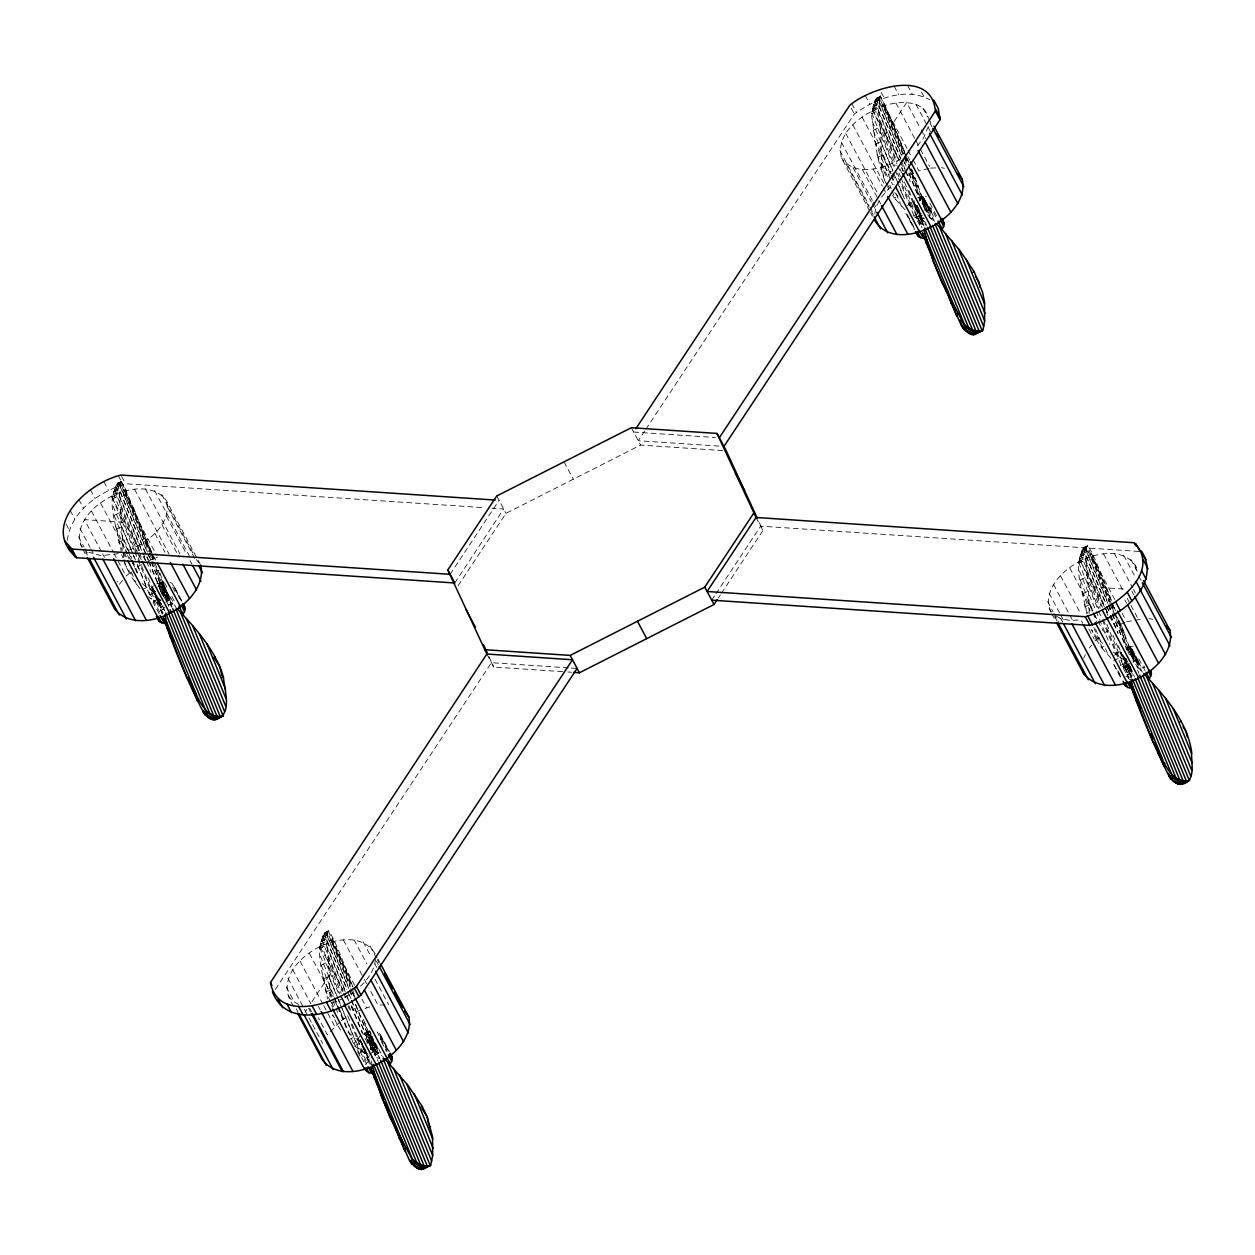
<?xml version="1.0" encoding="UTF-8"?>
<svg xmlns="http://www.w3.org/2000/svg" width="1255" height="1255" viewBox="0 0 1255 1255"><rect width="100%" height="100%" fill="white"/><g stroke="black" fill="none" stroke-linecap="round" stroke-linejoin="round"><path stroke-width="0.75" stroke-dasharray="5 3.75" d="M165.911 602.431L167.072 600.643L167.511 594.054L159.526 571.935M369.001 1054.122L373.88 1051.721L374.21 1050.357L374.649 1043.768L372.139 1036.693L368.923 1037.493L366.946 1043.438M911.585 169.033L925.986 207.201L926.582 212.111L910.032 171.872M123.696 557.596L119.476 495.364L121.343 481.089L153.126 555.651M330.002 996.988C329.971 945.25 314.315 885.104 352.859 986.916C344.78 968.64 337.673 947.274 325.218 932.402C312.401 952.216 325.108 977.802 327.445 998.996M366.868 1053.478L359.934 1040.458L367.213 1054.326L366.899 1052.474M370.696 1035.202C372.343 1040.709 383.089 1049.619 374.429 1054.169L367.511 1041.148C374.586 1038.23 368.86 1030.684 363.464 1035.359M886.799 184.909L884.524 180.124L881.92 168.766L880.649 132.261L878.563 110.33L880.43 96.055L892.556 122.551L908.008 161.173M1089.167 613.491C1089.403 563.15 1072.664 497.608 1111.899 601.741C1103.82 583.402 1096.713 562.224 1084.257 547.227C1071.08 568.154 1084.697 595.043 1087.348 617.24M372.139 1036.693L370.241 1048.835L373.88 1051.721L364.876 1034.669M924.025 205.883L924.104 201.93L922.08 202.275L919.491 197.412L926.331 196.549M1131.1 655.471L1131.179 651.518L1127.947 652.318M121.186 552.702C120.182 532.795 101.028 496.007 121.594 481.12M884.524 180.124L877.637 157.408L871.598 115.429L874.908 100.933L877.182 97.639L880.43 96.055M67.362 540.34C70.751 510.989 99.443 491.976 125.5 483.74L484.195 507.695M81.92 547.478C65.229 509.499 142.129 468.335 166.24 500.368L197.208 558.616M128.324 550.459C147.714 542.599 172.421 524.072 166.24 500.368M869.699 210.981L841.462 157.863C835.155 132.057 863.252 113.295 884.32 105.718C898.753 100.902 923.664 99.318 928.386 117.845M874.798 213.962L875.974 207.295L880.383 198.541M924.653 218.276C918.754 219.28 912.212 204.926 914.299 200.8M928.292 126.52L923.288 138.599L916.228 147.18M921.954 203.498C927.931 200.376 922.394 194.133 917.672 197.929M923.696 206.761L928.888 216.519C936.591 211.373 924.966 203.31 923.962 197.663M1050.968 612.22C1033.226 573.08 1119.115 528.465 1138.018 570.241M380.469 1039.956L380.61 1035.061L377.175 1031.939L388.548 1053.322M293.874 1006.29C261.416 964.436 356.075 911.773 376.971 957.141M375.496 959.479C374.319 970.617 367.433 980.312 359.024 987.371M1130.724 667.629L1126.676 669.605L1123.382 667.582L1125.97 658.263L1127.931 663.048M163.746 596.862L165.017 586.979L161.785 587.779L160.624 591.011M158.365 598.51L157.204 603.043L161.126 600.204M364.797 1050.749L364.342 1052.741L365.221 1052.004M163.715 596.298L155.84 566.946M373.049 1052.129L370.445 1047.235L370.978 1045.556L364.217 1020.692M918.895 208.675L916.291 217.994L920.213 215.154M155.683 591.513L152.639 590.446L153.345 586.462M162.538 595.011L159.95 590.132C165.864 587.92 162.585 580.343 157.032 583.81M154.412 591.434L161.33 604.455L159.181 602.635L160.263 599.482M161.205 589.223L168.139 602.243C172.076 600.063 169.739 594.494 165.425 596.36L158.491 583.34M1128.998 654.859C1134.912 652.647 1131.649 645.07 1126.096 648.537L1128.684 653.416M1137.187 666.985C1142.081 663.942 1137.234 658.608 1133.014 661.558M914.409 216.864L919.601 220.017L921.515 215.044L922.472 215.499M1126.676 669.605L1128.59 664.632M157.785 587.324L159.903 583.136L166.821 596.156M1083.661 658.216L1085.434 654.718M360.624 1035.548L354.051 1043.266L364.562 1063.001M365.44 1064.648L371.998 1056.945M450.137 574.304L499.066 500.321M454.749 582.995L503.679 508.997L491.991 508.212M458.122 585.724L505.985 513.342L640.583 445.07L726.237 450.796M275.394 989.411L491.458 662.703L569.331 667.911M644.756 430.92L638.277 440.725L720.041 446.184M645.839 429.288L854.341 114.032C875.08 98.988 905.31 86.564 929.751 99.725M305.043 1012.173L306.926 1009.349M311.946 1001.757L330.865 973.143M884.524 136.011L906.675 102.534L920.339 128.23M711.711 600.157L714.895 595.325M715.962 593.725L760.64 526.159L1138.834 551.431M718.268 598.07L720.401 594.854M721.468 593.239L762.946 530.504L758.161 520.103M122.551 580.438L119.021 584.736L117.201 581.3M881.559 197.113L887.442 189.96L894.015 184.375M919.146 201.129L922.488 197.051L929.422 210.071M1089.262 648.035L1091.599 645.18M153.487 585.85L148.357 590.854L159.73 612.236L164.86 607.232M907.443 205.804L912.573 200.8L923.962 222.182L921.06 224.567L909.687 203.169M928.747 210.526L930.99 207.891L937.124 219.405M1114.534 655.392L1119.664 650.388L1131.037 671.77L1125.908 676.774M1132.936 662.483L1138.065 657.479L1145.062 670.641M340.011 1021.821L327.335 1034.763L318.237 1017.617M1123.382 667.582L1127.288 664.742M130.034 572.798L126.08 576.155L114.236 553.879M1095.129 640.897L1100.4 636.426M370.57 1049.619L376.798 1045.274M341.36 1020.723L347.149 1016.707M141.439 564.609L135.289 568.342L132.559 563.197M900.886 158.726C883.944 168.892 854.875 177.394 841.462 157.863M1108.573 609.663L1113.185 606.855M1104.353 633.069L1110.487 629.351M344.545 997.411L352.31 992.878L354.13 996.297M876.461 98.282L880.681 96.086M875.692 99.412L879.975 97.31M874.908 100.933L879.833 98.47L907.083 164.703M874.123 102.816L879.551 100.149M873.386 104.949L879.363 102.016M872.915 106.534L879.143 103.475M872.711 107.224L879.049 104.118M872.162 109.53L878.861 106.251M877.182 97.639L878.406 97.796L883.128 105.593L884.869 104.745M871.77 111.742L878.626 108.385M871.582 113.734L878.563 110.33M117.374 483.332L121.17 481.418M116.605 484.461L120.888 482.359M115.821 485.983L120.747 483.52L148.733 551.541M115.036 487.866L120.464 485.199M114.299 489.983L120.276 487.066M113.829 491.584L120.056 488.524M113.625 492.274L119.962 489.168M883.128 105.593L887.693 113.923L888.65 113.452M113.076 494.58L119.79 491.191L147.996 559.746M118.096 482.689L119.319 482.846L124.041 490.642L125.782 489.795M112.683 496.792L119.539 493.435M112.495 498.784L119.476 495.364M873.245 130.332L880.084 126.975M904.824 152.153L892.556 122.551M124.041 490.642L128.606 498.972L129.563 498.502M114.158 515.381L120.998 512.024M151.228 552.843L133.469 507.6M875.19 144.372L880.994 141.517M116.103 529.422L121.908 526.567M877.637 157.408L881.355 155.589M118.55 542.458L122.268 540.638M880.712 169.362L881.92 168.766M909.138 173.3L920.26 200.361L912.495 174.21L913.467 173.739M154.365 558.789L153.408 559.259L151.761 554.443M916.181 185.928L917.907 185.081M892.587 195.247L894.344 198.023L896.823 196.8M124.135 559.495L125.437 565.174L129.987 574.743L131.195 574.147L125.437 565.174L123.539 559.793M157.095 570.978L158.82 570.131M919.68 198.117L922.268 196.847M142.568 589.505L146.913 587.371L156.53 594.243M160.593 583.167L163.181 581.896M924.151 210.213L926.598 209.02M913.013 216.095L918.676 213.319M917.782 216.942L921.437 215.154L922.754 224.159L920.15 225.429L917.782 216.942L923.586 220.472L925.547 225.225M154.255 592.846L147.415 596.203L151.4 599.153L137.438 565.252M919.601 220.017L923.649 218.041M163.856 595.858L167.511 594.054M158.177 599.059L153.926 601.145L160.514 605.067L161.22 603.326L159.354 598.761M162.224 614.181L158.695 601.992L162.35 600.188M168.798 604.628L172.092 603.012L174.68 605.883M161.064 610.479L163.668 609.208L163.417 607.608L164.907 611.216M1084.257 547.227L1087.756 545.674M1083.536 547.886L1087.332 545.956L1110.455 601.82M1082.767 549L1087.05 546.898M1081.983 550.521L1086.908 548.059L1109.012 601.757M1081.198 552.404L1086.626 549.737M1080.461 554.537L1086.438 551.604M1079.99 556.122L1086.218 553.063M1079.786 556.812L1086.124 553.706M1079.237 559.118L1085.936 555.84M1090.203 555.181L1091.944 554.334M1078.845 561.33L1085.701 557.973M325.218 932.402L328.716 930.834M1078.657 563.322L1085.638 559.918M324.512 933.045L328.308 931.132M323.743 934.159L328.026 932.073M322.959 935.697L327.884 933.218L349.972 986.932M322.159 937.579L327.602 934.912M321.421 939.697L327.398 936.779M320.966 941.281L327.194 938.238M320.762 941.987L327.1 938.866M1094.768 563.511L1095.741 563.04M320.213 944.293L326.912 940.999M331.179 940.356L332.904 939.509M319.821 946.505L326.661 943.148M319.633 948.498L326.614 945.078M1080.32 579.92L1087.159 576.563M335.744 948.686L336.701 948.215M321.296 965.079L328.135 961.738M1082.265 593.96L1088.069 591.105M323.225 979.12L329.045 976.28M1084.712 606.996L1088.43 605.177M325.673 992.172L329.406 990.336M1112.495 613.868L1127.351 649.949L1119.57 623.798L1120.542 623.327L1133.061 656.789L1133.673 661.699L1109.749 603.545M1097.356 638.685L1091.599 629.712L1096.148 639.281L1097.356 638.685L1102.831 643.407M1123.256 635.516L1124.982 634.669M1096.148 639.281L1101.419 647.611L1103.898 646.388M1126.755 647.706L1129.343 646.435M1113.577 660.742L1120.417 657.4L1129.265 663.66M348.247 1039.924L354.051 1037.069L361.377 1042.56L356.247 1045.086M367.715 1032.881L370.319 1031.61L371.543 1034.999M1120.088 665.683L1127.178 662.216L1125.61 658.546M1128.386 678.735L1124.857 666.531L1128.512 664.742L1130.598 677.418M1127.241 675.017L1129.829 673.747M370.978 1045.556L374.649 1043.768M354.538 1045.917L361.064 1050.843L363.903 1049.462M374.288 1055.141L379.23 1052.725L381.818 1055.596M369.362 1063.895L368.201 1060.193L370.805 1058.922L371.935 1064.428M370.398 1048.396L374.665 1047.078L377.614 1048.239M912.338 173.567L907.396 175.622L904.667 170.476M147.698 561.126L157.581 557.032M163.166 605.898L160.028 606.84L164.734 610.495L160.734 602.949M1124.998 622.449L1115.099 626.543L1109.624 616.268M919.774 225.288L915.397 217.052L922.519 214.872M156.828 583.873L163.95 581.677L167.448 588.266M168.217 605.271L175.324 603.075M367.542 1032.175L363.966 1033.587L375.339 1054.984L378.916 1053.557L367.542 1032.175L371.088 1031.39M331.508 1003.169L341.438 999.231M369.786 1006.871L354.914 1012.158L351.274 1005.302M369.582 1055.91L367.166 1056.553L370.962 1059.628M928.857 168.499L918.942 170.837L912.573 158.836M931.461 211.42L928.841 209.962L926.049 210.354L919.115 197.333M118.409 553.675L101.028 555.698L88.885 552.294M1126.645 621.758L1143.587 618.809M159.15 613.711L153.032 602.18L159.871 601.333M1133.406 646.152L1126.566 647L1137.94 668.397L1144.78 667.534L1143.023 664.24M1122.488 666.64L1126.033 665.872L1132.528 678.092M930.504 168.107L935.901 167.872M359.981 1056.208L357.361 1051.282L363.448 1051.816L369.566 1063.33M385.128 1004.926L378.022 1005.082L368.907 987.952M633.665 432.049L715.413 437.509M123.163 522.206L84.414 519.617L101.718 552.184M1092.226 586.948L1127.1 589.27M1128.622 668.209L1128.606 665.307L1121.672 652.286L1121.311 654.341L1128.622 668.209L1131.649 669.276M571.276 668.037L577.112 668.429M486.846 654.028L493.764 667.048L565.801 671.864M567.746 671.99L571.637 672.241M376.547 1057.698L379.873 1058.436L377.331 1052.255L371.919 1050.686M941.297 167.637L944.388 168.248M913.766 203.859L916.37 205.318L920.699 213.444M1148.984 618.574L1152.702 619.295M1056.522 616.236L1060.804 618.621L1070.076 620.425L1080.869 619.954L1082.688 623.39M929.28 217.492L933.767 220.849M168.75 606.385L166.774 601.584L172.092 603.012M377.331 1052.255L379.23 1052.725M1121.311 654.341L1123.46 656.161M1132.198 671.519L1129.343 670.437L1126.206 671.378L1133.281 676.398L1130.661 670.06L1124.857 666.531M1130.661 670.06L1132.026 670.609M877.841 97.466L901.717 155.259M1084.916 547.055L1108.055 603.043M118.754 482.516L150.788 560.154M361.064 1050.843L367.652 1054.78M170.053 582.226L172.17 583.512L181.802 601.6M917.06 205.365L919.993 212.534L906 202.322M298.596 1004.502L291.709 1000.313L287.489 994.289M926.614 225.555L925.123 221.931L922.268 220.849L919.115 221.79L923.821 225.461L918.958 216.284M1113.091 651.91L1120.417 657.4M158.695 601.992L161.315 603.796L163.84 609.914M142.286 583.544L146.913 587.371M347.964 1032.065L354.051 1037.069M905.106 209.805L894.344 198.023M1110.957 658.232L1101.419 647.611M894.58 192.627L898.062 196.204M1138.254 667.55L1140.858 670.437M139.964 588.815L129.987 574.743M1049.149 608.785L1051.408 611.718M196.345 559.62L198.604 562.554M80.1 544.058L82.359 546.992M886.438 183.12L890.281 189.097L889.073 189.693L887.567 186.509M334.489 1017.883L332.575 1014.887L337.124 1024.441M338.003 1025.837L342.38 1032.787M921.499 92.086L923.806 96.415M923.084 108.307L927.633 116.872M928.559 118.582L932.198 125.437M930.081 123.225L931.9 126.661M907.585 85.481L912.212 94.156M915.946 104.338L930.52 131.759M921.248 129.94L925.798 138.505M894.109 86.062L898.721 94.752M895.882 103.004L915.02 138.976M915.93 140.701L919.57 147.557M920.48 149.267L929.594 166.397M1130.786 559.244L1137.156 571.229M1138.693 575.872L1142.332 582.728M881.198 92.352L884.273 98.141M1123.649 555.275L1135.493 577.551M884.32 105.718L907.098 148.561M908.008 150.271L911.648 157.126M907.93 156.718L909.75 160.138M929.83 203.137L933.328 209.726M934.206 211.373L937.705 217.946M1114.362 553.455L1132.59 587.732M1133.5 589.442L1135.32 592.878M923.037 196.643L934.41 218.025L930.865 218.809L922.723 203.498M923.068 197.161L930.002 210.181M924.543 200.361L931.461 213.381M1131.9 591.246L1133.72 594.682M921.907 196.941L928.841 209.962M923.994 201.443L935.916 224.002M920.558 197.004L927.492 210.024M923.115 202.526L930.033 215.546M865.228 95.443L869.841 104.134M872.774 110.503L899.192 160.201M900.102 161.911L903.757 168.766M1103.584 553.926L1123.617 591.623M1127.272 598.478L1130.002 603.624M1130.912 605.334L1138.207 619.044M916.903 205.679L921.217 213.821M913.75 201.898L920.668 214.919L920.684 216.88M915.224 205.083L922.143 218.103M1124.841 599.827L1126.661 603.247M913.562 202.934L921.248 217.617M862.028 117.029L891.191 171.857M892.101 173.567L895.741 180.422M851.784 103.6L856.412 112.275M884.728 166.303L889.277 174.869M1092.023 556.655L1114.801 599.482M1122.08 613.193L1125.735 620.048M851.267 108.244L854.341 114.032M907.224 214.385L914.22 227.547M908.934 218.527L914.173 228.394M905.875 213.381L914.628 229.838M1131.994 648.929L1139.289 662.781M1130.112 646.231L1141.485 667.613M852.82 124.841L883.787 183.105M1132.371 650.749L1139.305 663.769M1130.222 647.957L1137.14 660.977M1132.01 651.831L1138.928 664.852M1135.822 660.114L1143.007 673.606M1128.951 647.862L1135.885 660.883M1131.288 652.929L1138.207 665.95M873.166 169.033L882.281 186.164M883.191 187.874L886.83 194.729M1127.539 648.066L1134.473 661.087M1080.477 561.44L1104.165 605.992M1105.075 607.702L1108.714 614.558M1129.061 664.381L1130.786 667.644M845.76 133.422L877.653 193.396M1124.323 657.793L1130.394 669.182M1122.425 655.8L1129.359 668.821M862.373 169.503L880.602 203.765M1116.762 652.757L1128.135 674.155M1123.351 668.288L1129.484 679.818M1069.731 567.966L1097.058 619.358M1097.968 621.084L1103.427 631.359M841.352 142.176L872.335 200.439M873.245 202.149L875.974 207.295M853.102 167.684L871.315 201.961M872.241 203.671L875.88 210.526M1117.797 670.547L1120.433 675.488M1120.386 676.351L1112.95 662.969L1121.703 679.426M839.877 150.506L869.04 205.349M869.95 207.059L873.59 213.915M845.964 163.715L870.562 209.977M871.472 211.687L873.292 215.123M870.609 212.691L872.429 216.111M1060.506 575.778L1080.555 613.475M1088.76 628.896L1094.219 639.172M1053.463 584.359L1068.946 613.491M1069.856 615.201L1073.496 622.056M1049.055 593.113L1059.973 613.679M1060.899 615.389L1063.628 620.519M1060.804 618.621L1062.624 622.041M1047.58 601.443L1053.039 611.718M1053.949 613.444L1058.514 622.009M1054.577 616.362L1057.306 621.507M1051.878 613.93L1055.533 620.786M756.028 517.484L762.946 530.504M631.343 427.704L640.583 445.07M564.06 461.84L573.284 479.206M496.76 495.976L505.985 513.342M198.117 560.342L200.863 565.472M161.722 494.501L194.525 556.185M167.809 507.71L195.137 559.118M154.6 490.532L189.207 555.651M166.335 516.04L186.383 553.737M190.023 560.593L191.858 564.028M145.313 488.728L179.936 553.832M161.926 524.794L179.245 557.361M134.536 489.199L169.143 554.302M154.883 533.375L164.907 552.231M121.657 476.508L125.5 483.74M377.881 958.851L379.7 962.271M370.021 945.972L376.406 957.957M377.316 959.667L379.136 963.103M118.299 475.661L122.912 484.336M376.406 961.189L378.226 964.609M363.134 941.783L371.339 957.204M374.978 964.06L376.798 967.48M181.363 600.172L173.488 585.363L180.877 600.816M122.974 491.913L156.671 555.322M172.672 587.167L176.171 593.741M145.658 541.203L152.953 554.898M153.863 556.624L155.683 560.044M171.825 596.486L174.445 601.427M354.051 939.744L366.805 963.73M375.01 979.151L388.673 1004.847M176.829 609.052L169.66 595.576L166.774 597.945L171.668 607.169M162.93 584.202L170.241 598.055M162.209 583.575L170.256 599.043M161.173 583.214L168.092 596.235M162.962 587.105L169.88 600.125M160.405 582.461L171.778 603.843M162.224 588.187L169.158 601.208M103.867 481.638L108.479 490.329M111.413 496.698L139.666 549.816M143.305 556.671L145.125 560.107M159.636 588.689L166.742 602.008M134.912 547.713L141.297 559.714M343.399 939.979L363.432 977.676M364.342 979.386L367.997 986.242M152.624 587.544L159.542 600.565M152.247 588.626L159.181 601.647M153.377 591.074L160.295 604.094M152.263 589.615L159.573 603.467M150.6 588.218L161.973 609.616M156.31 602.102L162.444 613.617M100.667 503.224L131.65 561.487M331.869 942.474L354.647 985.301M361.942 999.011L366.491 1007.577M380.61 1035.061L389.364 1051.517M90.438 489.795L95.051 498.486M379.308 1033.21L388.925 1051.313M381.018 1037.367L388.893 1052.176M381.347 1041.603L386.603 1051.47M378.586 1048.647L383.967 1058.765M371.041 1036.065L377.959 1049.086M91.458 511.036L113.326 552.169M369.99 1034.559L376.908 1047.58M370.994 1037.054L377.928 1050.09M368.986 1034.167L375.904 1047.188M367.731 1034.057L374.665 1047.078M369.833 1039.234L376.767 1052.255M320.292 947.054L345.8 995.027M346.709 996.737L350.349 1003.592M373.912 1047.658L379.622 1058.42M366.335 1034.23L373.268 1047.25M368.782 1040.254L375.7 1053.274M78.908 499.568L83.536 508.244M365.205 1038.622L367.793 1043.501M102.628 553.894L104.447 557.314M359.965 1039.454L366.036 1050.843M361.848 1043.58L363.574 1046.827M357.738 1037.932L369.111 1059.33M309.42 953.408L332.199 996.25M335.854 1003.106L338.583 1008.251M339.493 1009.961L344.043 1018.527M355.494 1040.568L366.868 1061.95M360.154 1051.894L367.166 1065.056M79.991 528.371L90.015 547.227M90.925 548.937L94.58 555.792M70.107 510.299L74.72 518.974M78.532 536.716L83.991 546.992M84.901 548.702L88.556 555.557M85.513 551.635L87.348 555.055M82.83 549.204L86.485 556.059M300.023 961.126L322.802 1003.953M323.712 1005.663L334.646 1026.229M66.123 524.135L69.198 529.924M318.331 1006.306L320.166 1009.742M292.713 969.644L310.942 1003.922M309.703 1008.236L311.522 1011.656M308.589 1008.251L310.409 1011.687M288.022 978.414L303.506 1007.545M304.416 1009.255L308.055 1016.111M308.965 1017.821L311.711 1022.966M312.62 1024.676L322.645 1043.517M286.234 986.822L294.439 1002.243M296.258 1008.895L298.078 1012.314M887.693 113.923L892.117 122.755M128.606 498.972L133.03 507.804M488.979 656.647L493.764 667.048M1091.364 553.047L1111.083 600.972M1111.82 602.745L1114.738 609.852M1119.115 620.503L1125.688 636.489M1111.193 603.624L1114.173 610.856M1114.911 612.66L1133.061 656.789M1091.787 558.036L1113.891 611.781M1114.628 613.57L1122.001 631.485M1137.642 670.17L1138.913 673.276M1108.793 604.847L1111.757 612.064M1086.469 551.463L1107.804 603.341M1108.542 605.13L1111.491 612.283M1112.212 614.072L1128.418 653.431M1083.206 548.372L1106.235 604.361M1106.973 606.165L1109.953 613.381M1110.691 615.185L1118.127 633.257M1085.952 555.745L1106 604.439M1106.737 606.243L1109.702 613.46M1110.455 615.264L1117.876 633.304M1130.206 666.687L1134.426 676.947M1081.826 550.945L1104.635 606.385M1105.373 608.173L1108.306 615.327M1085.795 561.785L1105.702 610.165M1106.439 611.954L1107.914 615.546M1129.578 672.162L1131.806 677.575M1080.602 554.145L1102.753 607.953M1118.252 645.635L1127.382 667.864M1127.476 668.335L1131.477 678.045M1086.94 571.841L1101.09 606.259M1113.012 635.234L1122.692 658.781M1125.186 667.801L1129.171 677.512M1079.535 557.91L1100.211 608.157M1106.847 624.315L1125.06 668.586M1087.724 581.849L1098.768 608.706M1103.192 619.452L1117.923 655.251M1078.735 562.554L1101.592 618.088M1102.329 619.876L1120.746 664.664M1079.378 570.9L1109.906 644.584M884.289 103.459L904.745 153.157M905.467 154.945L908.385 162.036M911.318 169.143L918.613 186.885M1080.382 580.312L1096.525 619.546M1088.618 602.212L1092.289 611.154M1093.027 612.942L1096.697 621.868M880.335 96.243L904.118 154.036M904.855 155.84L908.573 164.876M909.326 166.68L925.986 207.201M884.712 108.448L903.867 155.024M904.604 156.812L907.553 163.981M908.291 165.786L914.926 181.897M1081.92 591.231L1090.046 610.997M1105.561 648.71L1108.526 655.894M904.682 162.475L906.173 166.084M879.378 101.875L902.204 157.33M902.941 159.118L905.875 166.272M908.824 173.425L919.868 200.267M1095.552 628.975L1100.51 641.023M876.131 98.784L900.651 158.381M903.616 165.597L905.106 169.221M905.843 171.025L910.299 181.85M1084.21 604.157L1087.912 613.162M1093.827 627.547L1102.706 649.149M878.877 106.157L900.4 158.459M901.153 160.263L904.855 169.284M905.592 171.088L907.82 176.5M874.751 101.357L899.035 160.373M901.969 167.527L903.443 171.104M878.72 112.197L898.627 160.577M901.576 167.746L903.051 171.323M922.503 222.574L923.994 226.182M873.527 104.557L897.152 161.958M900.102 169.127L901.576 172.719M908.949 190.666L920.307 218.276M920.401 218.746L922.927 224.88M879.865 122.253L896.996 163.919M897.733 165.723L900.713 172.97M904.447 182.022L915.617 209.193M918.095 218.213L922.096 227.924M872.46 108.322L896.086 165.754M899.035 172.923L900.51 176.516M901.247 178.304L917.985 218.998M880.649 132.261L894.642 166.272M897.592 173.441L899.051 177.018M902 184.171L910.848 205.663M871.66 112.966L894.517 168.499M895.254 170.288L913.671 215.076M881.057 142.066L892.666 170.288M895.568 177.347L898.486 184.407M899.208 186.164L905.734 202.039M872.303 121.311L892.87 171.276M893.591 173.065L896.541 180.202M897.262 181.991L902.408 194.478M873.307 130.724L890.909 173.535M891.646 175.308L894.58 182.446M881.543 152.624L890.36 174.069M891.097 175.857L894.031 183.01M874.845 141.642L892.572 184.752M896.274 193.725L901.435 206.306M882.092 163.903L887.756 177.661M877.12 154.569L886.752 177.959M889.717 185.16L891.191 188.768M891.928 190.556L895.631 199.561M332.34 938.207L352.059 986.148M328.386 931.006L351.416 986.995M352.169 988.799L354.396 994.211M369.252 1030.339L371.48 1035.752M372.233 1037.556L374.037 1041.964M332.748 943.211L350.443 986.21M353.392 993.364L354.867 996.956M350.71 988.72L353.659 995.89M363.228 1019.154L374.633 1046.874M326.018 932.292L349.016 988.218M349.753 990.022L352.733 997.239M355.698 1004.455L368.311 1035.124M327.43 936.638L348.78 988.516M349.518 990.305L352.451 997.458M355.4 1004.612L374.21 1050.357M373.896 1051.298L378.006 1061.275M324.182 933.547L346.458 987.716M349.439 994.948L350.914 998.556M351.667 1000.361L370.68 1046.56M326.928 940.905L346.96 989.615M347.713 991.419L350.678 998.635M351.416 1000.439L371.762 1049.902M322.786 936.105L344.874 989.771M351.494 1005.867L363.26 1034.497M326.771 946.96L348.153 998.917M351.102 1006.086L362.146 1032.959M321.578 939.305L342.976 991.34M343.713 993.129L345.925 998.509M348.874 1005.694L351.839 1012.863M327.9 957.016L342.066 991.419M348.027 1005.914L349.518 1009.538M370.884 1064.491L366.146 1052.976L368.201 1060.193M320.511 943.085L341.172 993.333M360.373 1039.987L366.036 1053.761M328.7 967.025L339.744 993.882M352.263 1024.3L358.883 1040.411M319.711 947.729L338.866 994.305M347.713 1015.797L362.46 1051.627M329.108 976.829L337.815 997.992M338.536 999.764L341.438 1006.808M342.176 1008.581L353.785 1036.803M320.354 956.075L336.497 995.325M337.234 997.113L358.522 1048.866M125.202 488.509L151.494 552.42M152.232 554.192L154.412 559.51M321.358 965.487L333.83 995.811M334.552 997.584L337.501 1004.722M338.223 1006.51L353.628 1043.956M121.249 481.293L150.239 551.729M150.976 553.533L153.941 560.75M154.694 562.554L166.899 592.25M329.579 987.387L333.265 996.313M334.003 998.102L336.936 1005.255M337.673 1007.043L347.227 1030.277M125.626 493.497L152.89 559.777M170.194 602.541L172.751 608.738M149.471 553.33L167.495 597.16M322.88 976.406L337.673 1012.33M151.526 561.958L161.173 585.41M120.292 486.924L146.788 551.322M147.525 553.11L150.475 560.263M151.212 562.052L167.072 600.643M331.555 1002.102L333.689 1007.263M325.171 989.332L332.575 1007.326M117.044 483.834L148.247 559.683M148.984 561.487L163.542 596.862M148.733 561.55L162.099 594.023M115.664 486.391L142.144 550.788M142.882 552.577L145.831 559.73M146.568 561.518L150.976 572.264M119.633 497.247L143.227 554.585M143.964 556.373L146.913 563.542M114.44 489.591L139.54 550.6M120.762 507.302L138.646 550.772M139.399 552.577L142.38 559.824M159.008 603.263L163.009 612.973M113.374 493.372L136.999 550.788M137.736 552.592L140.686 559.761M148.074 577.708L158.899 604.047M121.562 517.311L151.745 590.713M112.574 498.015L133.956 549.957M134.693 551.761L155.322 601.914M121.97 527.116L132.857 553.581M133.579 555.337L136.481 562.397M137.219 564.154L146.647 587.089M113.217 506.361L134.505 558.114M114.221 515.774L131.822 558.585M132.559 560.357L139.164 576.406M122.457 537.673L127.602 550.176M128.339 551.965L137.156 573.425M115.758 526.692L126.833 553.628M127.571 555.432L129.061 559.024M124.418 552.388L127.257 559.275M118.033 539.619L122.488 550.412M123.225 552.216L125.437 557.612M131.367 572.013L136.544 584.61M1114.032 607.043L1115.46 610.589M907.663 159.228L909.091 162.774M1112.448 603.592L1115.083 610.777M121.625 554.412L122.896 557.989M1117.389 617.382L1119.57 623.798M910.848 169.394L912.495 174.21M1135.289 565.095L1136.857 572.453"/><path stroke-width="1.5" d="M222.543 716.229L220.221 716.558L175.967 609.004L177.567 608.973C196.157 629.084 215.531 650.184 223.421 677.073C224.284 689.732 233.148 714.644 215.687 719.57C210.997 720.574 206.824 716.856 204.079 713.483C187.874 682.908 175.135 650.451 163.37 617.899L172.876 640.976M427.343 1166.272L383.104 1058.718L384.705 1058.687L408.204 1085.591L422.182 1106.439L427.092 1116.683L432.551 1136.716L432.661 1155.745L430.638 1165.393L426.527 1166.287L420.676 1164.985L412.079 1159.244L389.772 1116.919L370.507 1067.613L378.539 1087.128M979.308 331.508L935.053 223.955L936.654 223.923L941.658 229.21L960.169 250.843L974.147 271.692L982.508 292.023L984.516 301.953L984.626 320.982L983.057 329.877L980.233 331.477L972.154 330.049L964.028 324.48L941.721 282.171L922.456 232.85L929.029 248.819M1143.729 673.511L1143.729 673.511C1164.42 695.976 1186.822 720.15 1191.591 751.541C1190.917 762.334 1196.972 782.712 1180.594 784.359C1175.731 784.155 1171.841 780.453 1169.268 776.625C1153.973 746.16 1140.92 714.55 1129.531 682.438L1140.497 709.059M424.049 1167.95L421.57 1169.519L416.942 1168.217L409.475 1160.514L381.489 1096.807L371.935 1064.428M975.998 333.203L973.519 334.771L968.907 333.454L961.424 325.751L933.453 262.044L923.9 229.665M1183.073 782.791L1181.865 784.124M87.395 557.769L114.723 609.177C140.278 639.877 208.55 603.482 200.863 565.472M270.453 982.587L486.846 654.028L572.5 659.754L356.42 986.446C335.101 1003.765 278.077 1022.998 270.453 982.587L271.99 985.473M719.303 437.775L935.383 111.067C931.602 68.507 870.641 87.599 849.729 105.342L635.814 428.786M723.931 446.451L939.995 119.743L938.364 108.699L933.751 100.023M874.249 219.547C895.003 257.212 971.605 217.131 962.209 179.277L933.971 126.159M756.028 517.484L707.083 591.482L1085.277 616.738C1112.416 609.71 1163.322 572.813 1134.206 542.74L756.028 517.484L716.997 433.43L631.343 427.704L496.76 495.976L447.815 569.974L486.846 654.028M711.711 600.157L1089.889 625.414C1119.46 617.413 1162.742 584.908 1141.438 550.961M1056.443 622.496L1083.771 673.904C1109.342 704.604 1177.614 668.225 1169.911 630.214L1143.493 580.516M178.9 606.102L183.277 614.338L185.254 609.052L183.105 603.451M386.916 1057.463L390.415 1064.036L392.391 1058.765L390.242 1053.165M937.987 221.053L942.364 229.288L944.34 224.002L942.191 218.417M1145.941 672.288L1149.439 678.877L1151.415 673.59L1151.023 671.284M297.513 1013.13L322.111 1059.408C345.643 1091.756 416.221 1054.169 408.863 1017.115L380.61 963.997M215.687 719.57L216.895 718.393M272.413 991.764C286.595 1029.288 337.328 1014.448 361.048 995.121L577.112 668.429M484.54 649.682L570.194 655.408L704.777 587.136L753.722 513.138M573.582 672.382L579.418 672.774L714.017 604.502L717.201 599.67M922.911 234.199L924.653 233.352M926.127 243.188L927.084 242.717M163.825 619.248L165.566 618.386L164.813 614.715M167.041 628.237L167.997 627.767L165.566 618.386M170.507 637.54L167.997 627.767M972.939 272.272L974.147 271.692M215.06 656.741L213.852 657.322L219.954 666.97L221.837 675.88M950.929 303.475L951.886 303.004M187.058 677.763L170.947 637.336M191.842 688.524L192.799 688.054C199.153 699.396 204.44 716.715 220.221 716.558M955.965 314.534L957.706 313.672M222.213 677.653L223.421 677.073M196.878 699.568L198.619 698.721M962.193 327.037L965.032 325.641M963.165 328.434L966.428 326.833M964.122 329.579L967.778 327.79M964.373 329.845L968.107 328.026M965.77 331.21L970.052 329.108M967.244 332.465L972.154 330.049M968.907 333.454L974.335 330.787M970.492 334.222L976.468 331.289M971.637 334.505L977.865 331.461M972.123 334.63L978.476 331.524M203.106 712.071L205.946 710.691M973.519 334.771L980.233 331.477M974.774 334.536L982.587 330.63M204.079 713.483L207.326 711.883M205.036 714.628L208.691 712.84M205.287 714.895L209.02 713.075M206.683 716.26L210.965 714.158M208.157 717.515L213.068 715.099M209.82 718.503L215.248 715.836M211.405 719.272L217.382 716.338M212.55 719.554L218.778 716.495M213.036 719.68L219.39 716.574M214.432 719.821L221.147 716.527M216.535 719.099L223.5 715.679M1130.002 683.787L1131.728 682.94L1130.975 679.269M1133.202 692.776L1134.159 692.305L1131.728 682.94M370.962 1068.962L372.704 1068.099M1136.685 702.078L1134.159 692.305M374.178 1077.951L375.135 1077.48M1180.014 721.86L1181.222 721.28M1153.22 742.301L1137.108 701.874M420.99 1107.035L422.182 1106.439M1158.004 753.063L1158.977 752.592C1165.016 764.42 1172.044 783.434 1188.705 780.767M398.98 1138.238L399.937 1137.767M1163.04 764.122L1164.781 763.26M429.351 1127.367L430.559 1126.786M404.016 1149.282L405.741 1148.435M1169.268 776.625L1172.107 775.229M1170.256 778.022L1173.503 776.421M1171.197 779.167L1174.853 777.378M1171.448 779.433L1175.198 777.614M1172.845 780.798L1177.127 778.696M1174.319 782.053L1179.229 779.653M1175.982 783.042L1181.41 780.375M1177.567 783.81L1183.543 780.877M1178.712 784.093L1184.94 781.049M1179.214 784.218L1185.551 781.112M1180.594 784.359L1187.308 781.065M410.244 1161.785L413.083 1160.404M1182.696 783.638L1189.677 780.218M411.216 1163.197L414.464 1161.597M412.173 1164.342L415.829 1162.554M412.424 1164.609L416.158 1162.773M413.821 1165.973L418.103 1163.871M415.295 1167.213L420.205 1164.813M416.942 1168.217L422.386 1165.55M418.543 1168.985L424.519 1166.052M419.672 1169.268L425.916 1166.209M420.174 1169.393L426.527 1166.287M421.57 1169.519L428.269 1166.24M422.825 1169.284L430.638 1165.393M495.176 500.055L120.888 475.049C88.07 482.83 39.58 525.782 76.571 557.722L454.749 582.995L447.815 569.974M64.711 540.842L71.943 549.047L450.137 574.304M915.491 231.485L918.55 236.63L923.492 238.528L919.115 230.308M1124.323 684.367L1127.759 687.505L1130.567 688.116L1127.068 681.543M156.404 616.534L159.463 621.68L164.405 623.578L160.028 615.342M365.299 1069.542L368.735 1072.664L371.527 1073.292L368.029 1066.703M957.706 173.425L962.209 179.277M1142.678 555.243L1146.05 559.636M1166.523 625.821L1169.911 630.214M183.544 604.894L184.862 606.745M390.682 1054.608L391.984 1056.459M404.643 1011.075L408.863 1017.115M975.998 277.104L979.041 281.92L980.171 287.27M1183.073 726.692L1186.116 731.508L1187.246 736.858M422.009 1108.636L427.092 1116.683L428.975 1125.594M935.712 109.201L940.324 117.892M935.383 111.067L939.995 119.743M936.748 134.018L938.567 137.438M932.81 128.371L963.793 186.619M929.516 133.281L962.318 194.964M925.108 142.035L957.91 203.718M1135.806 543.635L1139.65 550.867M1134.206 542.74L1135.744 545.643M1143.415 560.138L1148.027 568.813M1141.564 570.554L1146.192 579.245M918.064 150.6L950.851 212.299M1142.332 582.728L1171.48 637.556M1136.057 581.504L1140.669 590.179M1139.948 589.348L1170.021 645.886M941.721 219.06L944.34 224.002M910.659 161.848L941.642 220.111M940.309 220.002L943.807 226.59M1134.63 596.392L1165.597 654.639M1127.241 592.219L1131.853 600.91M902.659 173.519L930.896 226.637M1127.57 604.973L1158.553 663.22M895.662 186.87L919.35 231.422M1115.726 601.992L1120.339 610.683M917.185 231.328L920.684 237.901M1149.674 670.295L1151.415 673.59M915.93 231.689L918.55 236.63M1117.452 611.075L1149.345 671.048M1148.262 671.237L1150.882 676.178M887.74 196.439L907.789 234.136M1106.706 617.601L1138.583 677.559M1102.298 610.15L1106.91 618.825M881.512 205.475L896.996 234.607M1095.16 622.386L1127.037 682.344M876.79 212.236L887.724 232.803M1125.139 682.563L1127.759 687.505M1123.005 681.277L1125.625 686.218M1087.85 616.127L1092.477 624.817M874.202 216.833L880.586 228.834M1085.277 616.738L1089.889 625.414M1083.598 625.1L1115.475 685.073M1071.896 623.861L1104.698 685.544M1063.534 623.766L1095.411 683.724M1058.216 623.217L1088.289 679.755M716.997 433.43L726.237 450.796L757.361 518.378M735.367 473.292L744.591 490.642M704.777 587.136L714.017 604.502M637.493 621.272L646.717 638.638M570.194 655.408L579.418 672.774M466.185 609.82L475.41 627.186M198.792 565.974L202.431 572.829M192.768 565.738L200.957 581.159M182.885 564.217L196.549 589.913M170.366 562.507L189.505 598.494M384.595 973.378L392.799 988.799M394.619 992.234L402.824 1007.655M379.136 966.319L410.118 1024.582M182.634 604.11L185.254 609.052M181.222 605.051L184.72 611.64M375.543 971.307L408.33 1032.991M157.503 563.464L180.281 606.306M370.837 980.061L403.639 1041.76M142.207 561.424L169.535 612.832M364.436 990.305L396.329 1050.278M356.42 986.446L361.048 995.121M158.099 616.378L161.597 622.951M127.932 561.079L157.989 617.617M389.772 1053.823L392.391 1058.765M156.844 616.738L159.463 621.68M354.365 988.187L358.977 996.878M388.344 1054.765L391.858 1061.338M355.04 998.007L386.932 1057.981M113.625 558.648L146.427 620.331M340.936 996.345L345.549 1005.035M344.168 1004.377L376.061 1064.35M102.847 559.118L135.65 620.801M366.099 1067.738L368.735 1072.664M93.56 557.314L126.363 618.997M364.844 1068.099L366.601 1071.394M332.591 1008.957L364.468 1068.931M326.504 1002.321L331.116 1011.012M89.168 558.475L119.225 615.028M321.076 1011.452L352.953 1071.425M71.943 549.047L76.571 557.722M70.358 548.153L74.971 556.843M312.056 1005.726L316.668 1014.417M312.432 1013.381L343.415 1071.629M311.318 1013.397L342.301 1071.66M304.055 1014.777L333.218 1069.621M298.565 1006.322L303.177 1014.997M299.004 1014.024L326.331 1065.432M286.971 1004.047L291.584 1012.738M278.045 999.09L282.657 1007.781M1153.643 742.082L1158.977 752.592M187.481 677.543L192.799 688.054M483.395 644.521L487.379 653.18M1173.205 708.667L1191.701 753.643M1165.519 698.376L1192.109 763.04M1158.694 690.062L1191.701 770.303M1152.529 683.159L1190.713 775.966M1146.552 676.539L1189.285 780.437M1142.866 675.347L1186.383 781.096M1139.65 675.065L1183.151 780.798M966.13 259.079L984.626 304.055M1137.783 677.888L1179.7 779.81M958.428 248.788L985.034 313.452M1135.179 678.751L1176.045 778.1M1132.559 679.379L1171.888 774.978M951.619 240.458L984.626 320.715M1168.593 773.331L1170.821 778.759M1132.559 686.156L1162.773 759.62M945.454 233.571L983.622 326.378M1150.725 733.924L1152.906 739.242M1154.365 742.803L1163.871 765.879M939.477 226.951L982.21 330.849M932.575 225.476L976.061 331.21M929.971 226.512L972.625 330.222M927.351 227.359L968.97 328.512M924.731 227.986L964.813 325.39M925.468 236.568L955.698 310.032M960.028 320.135L963.746 329.171M931.226 254.153L933.422 259.471M945.109 287.881L946.568 291.427M948.749 296.76L956.781 316.291M414.166 1093.827L432.677 1138.818M406.479 1083.551L433.085 1148.215M399.655 1075.221L432.677 1155.478M393.505 1068.334L431.673 1161.126M387.513 1061.714L430.261 1165.597M380.61 1060.24L424.112 1165.973M207.028 644.113L225.539 689.105M378.743 1063.063L420.676 1164.985M199.341 633.838L225.947 698.502M376.139 1063.926L417.021 1163.275M373.519 1064.538L412.864 1160.153M192.533 625.508L225.539 705.765M373.519 1071.331L403.734 1144.78M410.307 1160.31L411.797 1163.934M186.368 618.621L224.535 711.412M379.998 1090.689L383.654 1099.568M385.112 1103.114L388.768 1111.993M390.227 1115.538L392.423 1120.872M393.882 1124.417L404.832 1151.039M180.391 612.001L223.123 715.883M172.751 608.738L216.974 716.26M170.147 609.773L213.538 715.272M168.264 612.409L209.883 713.562M165.644 613.02L205.726 710.44M203.169 710.597L204.659 714.221M166.382 621.617L196.611 695.066M188.203 678.249L190.399 683.583M191.858 687.128L197.694 701.325M1082.987 670.233L1083.771 673.904M68.539 545.847L69.339 549.517M916.84 232.473L917.248 234.779M157.754 617.523L158.161 619.829"/></g></svg>
